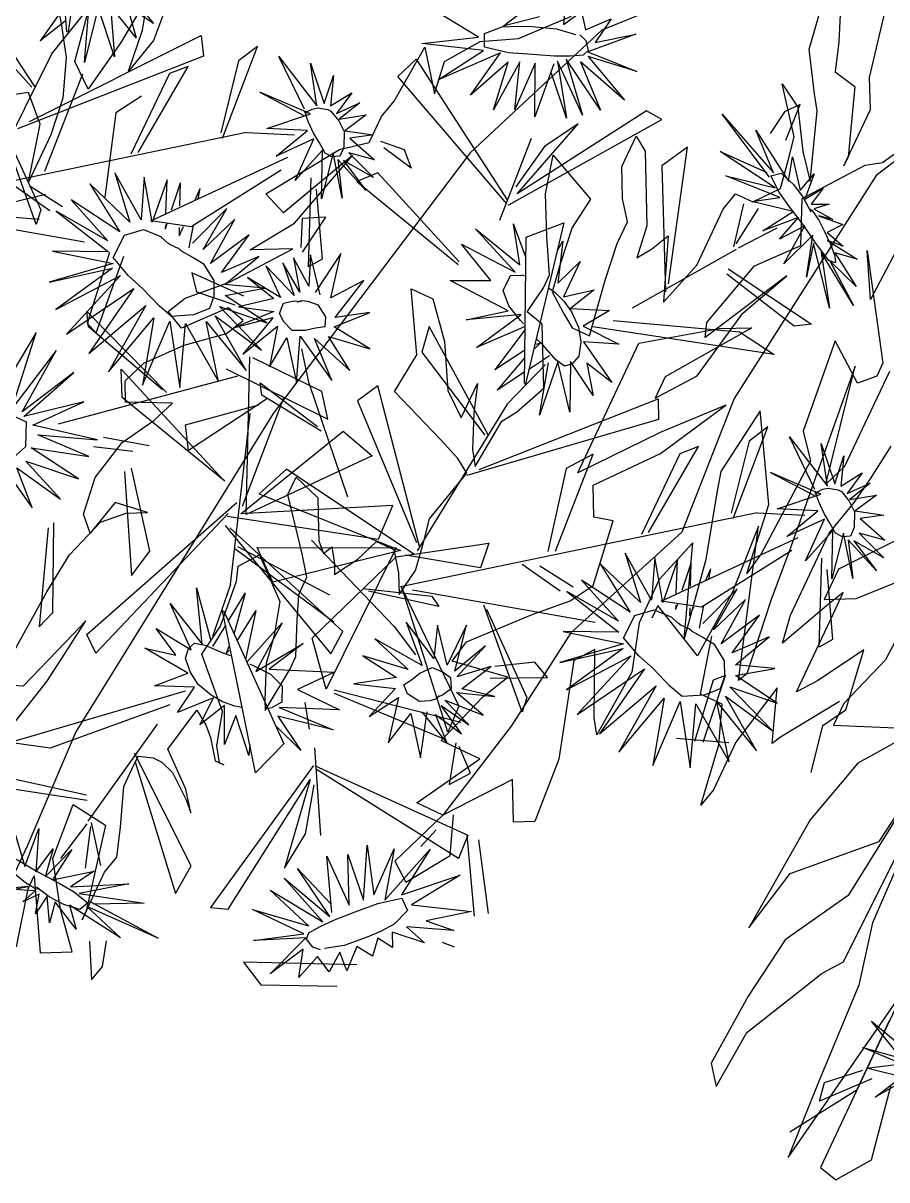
# Model space of a CAD drawing. Header units: millimetres. Extents: x -2729 to 15248, y -12439 to 5292.
# Drawn here: x 4649.6 to 4705.4, y -9523.8 to -9449.1 of the extents above; entities that cross this region are included whole.
import ezdxf

# ---------------------------------------------------------------- set-up
doc = ezdxf.new("R2010")
doc.units = ezdxf.units.MM
doc.layers.add('ARBOLES', color=118, linetype='Continuous')

# ---------------------------------------------------------------- blocks, each defined once
blk = doc.blocks.new('drudtu')
at = {"layer": 'ARBOLES', "color": 92}
for points in [[(-14.3524, -0.0503), (-14.4498, -0.1561), (-14.5091, -0.3043), (-14.5684, -0.5879), (-14.6066, -0.9181), (-14.6023, -1.0282), (-14.6023, -1.1001)], [(-14.5727, -1.113), (-14.5854, -1.0622), (-14.5854, -1.0495), (-14.5684, -1.0792), (-14.5515, -1.1088), (-14.5261, -1.0961), (-14.5515, -1.0665), (-14.5769, -1.0284), (-14.5812, -0.9776), (-14.5473, -0.9818), (-14.5303, -1.058), (-14.5303, -1.0665), (-14.5303, -1.0199), (-14.5261, -1.003), (-14.5346, -0.9776), (-14.5473, -0.9437), (-14.5473, -0.9268), (-14.5473, -0.9141), (-14.5346, -0.9098), (-14.5261, -0.9098), (-14.5134, -0.9141), (-14.4922, -0.931), (-14.4837, -0.9395), (-14.4964, -0.9225), (-14.5261, -0.8971), (-14.5176, -0.8548), (-14.5049, -0.8633), (-14.4964, -0.8717), (-14.4837, -0.8887), (-14.4753, -0.8887), (-14.4795, -0.8887), (-14.488, -0.876), (-14.4964, -0.8463), (-14.5346, -0.8082), (-14.5303, -0.7786), (-14.5346, -0.7363), (-14.5388, -0.7236), (-14.5261, -0.7066), (-14.4922, -0.7363), (-14.4837, -0.7659), (-14.4795, -0.7913), (-14.4668, -0.8209), (-14.4625, -0.8294), (-14.4583, -0.7871), (-14.4583, -0.7744), (-14.471, -0.7447), (-14.4795, -0.7236), (-14.4795, -0.7066), (-14.4922, -0.6897), (-14.5261, -0.6474), (-14.5261, -0.6304), (-14.5007, -0.6389), (-14.488, -0.6643), (-14.4837, -0.6728), (-14.4753, -0.6812), (-14.471, -0.6728), (-14.4625, -0.6855), (-14.4583, -0.6939), (-14.4456, -0.6728), (-14.4371, -0.6516), (-14.4287, -0.6516), (-14.4202, -0.6516), (-14.4075, -0.6685), (-14.399, -0.6855), (-14.3948, -0.6601), (-14.399, -0.6347), (-14.4032, -0.6135), (-14.3905, -0.5627), (-14.4032, -0.5542), (-14.4244, -0.5457), (-14.4795, -0.5246), (-14.4753, -0.4865), (-14.5049, -0.4357), (-14.4837, -0.4357), (-14.4583, -0.4653), (-14.4371, -0.5034), (-14.4159, -0.5203), (-14.4159, -0.4865), (-14.4075, -0.5119), (-14.3948, -0.5415), (-14.3863, -0.5542), (-14.3821, -0.5076), (-14.3736, -0.4949), (-14.3609, -0.4653), (-14.3863, -0.4145), (-14.4032, -0.4103), (-14.399, -0.3849), (-14.399, -0.3722), (-14.4159, -0.3425), (-14.4244, -0.3256), (-14.4329, -0.3087), (-14.4414, -0.2748), (-14.3948, -0.296), (-14.399, -0.3256), (-14.3948, -0.3595), (-14.3905, -0.3849), (-14.3736, -0.3976), (-14.3609, -0.406), (-14.3439, -0.406), (-14.3524, -0.3552), (-14.3566, -0.3214), (-14.3566, -0.3002), (-14.3693, -0.2833), (-14.3821, -0.2579), (-14.3821, -0.2282), (-14.3693, -0.2367), (-14.3397, -0.296), (-14.3355, -0.3256), (-14.327, -0.3129), (-14.3185, -0.296), (-14.2973, -0.351), (-14.2846, -0.3087), (-14.2846, -0.2536), (-14.2804, -0.2367), (-14.2634, -0.2367), (-14.2465, -0.2155), (-14.2507, -0.1901), (-14.255, -0.169), (-14.2846, -0.1309), (-14.2634, -0.1436), (-14.2423, -0.1774), (-14.2253, -0.1986), (-14.2465, -0.1393), (-14.255, -0.1266), (-14.2761, -0.0928), (-14.2973, 0.0385)], [(-14.2761, -0.025), (-14.255, -0.0758), (-14.2465, -0.1012), (-14.2253, -0.1055), (-14.2041, -0.1647), (-14.2041, -0.1732), (-14.2041, -0.1182), (-14.2168, -0.0928), (-14.2296, -0.0335)], [(-14.6616, -0.9437), (-14.6489, -0.8887), (-14.6447, -0.859), (-14.6405, -0.8252), (-14.6489, -0.8506), (-14.6659, -0.9014), (-14.6871, -0.9098)], [(-14.6871, -0.8844), (-14.6828, -0.8167), (-14.6786, -0.7786), (-14.6659, -0.7405), (-14.6489, -0.7236), (-14.632, -0.7151), (-14.6616, -0.7193), (-14.6701, -0.7532), (-14.6828, -0.7405), (-14.6871, -0.7066), (-14.6786, -0.6685), (-14.6616, -0.6389), (-14.6532, -0.6177), (-14.6913, -0.6347), (-14.6998, -0.6177), (-14.6913, -0.5966), (-14.6659, -0.5669), (-14.6362, -0.5415), (-14.6278, -0.5246), (-14.6447, -0.5203), (-14.6744, -0.5542), (-14.6913, -0.5457), (-14.6828, -0.5288), (-14.6532, -0.4992), (-14.6405, -0.4822), (-14.615, -0.4484), (-14.6489, -0.4653), (-14.6235, -0.4272), (-14.6023, -0.351), (-14.6362, -0.423), (-14.6574, -0.4145), (-14.615, -0.351), (-14.5939, -0.3341), (-14.5939, -0.3087), (-14.5896, -0.2917), (-14.5854, -0.2367), (-14.56, -0.2706), (-14.5642, -0.2409), (-14.543, -0.2113), (-14.5134, -0.1944), (-14.4795, -0.1563)], [(-14.5049, -0.169), (-14.5303, -0.1901), (-14.5218, -0.1732)], [(-14.8099, -0.2833), (-14.8057, -0.3341), (-14.8141, -0.3679), (-14.8184, -0.3298), (-14.8269, -0.3002), (-14.8311, -0.3468), (-14.8396, -0.3976), (-14.8607, -0.3806), (-14.8692, -0.3341)], [(-14.8989, -0.3383), (-14.8862, -0.3552), (-14.8692, -0.3806), (-14.8565, -0.4145), (-14.8523, -0.4484), (-14.8523, -0.4949), (-14.865, -0.4441), (-14.8862, -0.423), (-14.9243, -0.4484)]]:
    blk.add_lwpolyline(points, dxfattribs=at)
at = {"layer": 'ARBOLES', "color": 72}
for points in [[(-13.8822, -0.9689), (-13.8441, -0.9096), (-13.8441, -0.8419)], [(-14.0093, -0.4397), (-14.0559, -0.499), (-14.0559, -0.5286), (-14.0304, -0.5159), (-13.9796, -0.4609), (-13.9838, -0.554), (-14.0008, -0.6048), (-14.0008, -0.626), (-13.95, -0.6048)], [(-13.9118, -0.571), (-13.9669, -0.6472), (-13.9838, -0.7107), (-13.9923, -0.8207), (-13.9796, -0.7615), (-13.9203, -0.7022), (-13.9161, -0.6726)], [(-13.9118, -0.6472), (-13.9245, -0.7572), (-13.9584, -0.8165), (-13.9669, -0.8758), (-13.9711, -0.9435), (-13.9584, -0.9604), (-13.9542, -0.9054), (-13.9161, -0.8292), (-13.9034, -0.8123), (-13.8991, -0.626), (-13.8949, -0.7699), (-13.8822, -0.825), (-13.8779, -0.9181), (-13.8737, -0.9901), (-13.8441, -0.8123), (-13.8441, -0.8885), (-13.8441, -0.9858), (-13.8271, -0.9901), (-13.8059, -0.9604), (-13.8186, -0.8927)], [(-14.1194, -0.063), (-14.1745, -0.1688), (-14.2041, -0.4016), (-14.1957, -0.5286), (-14.2465, -0.6514), (-14.2592, -0.7488), (-14.2804, -0.8461), (-14.3058, -0.8461), (-14.2719, -0.7869), (-14.2846, -0.7869), (-14.31, -0.7869), (-14.2931, -0.7361), (-14.2804, -0.7107), (-14.3312, -0.7191), (-14.327, -0.698), (-14.2846, -0.6514), (-14.2592, -0.626), (-14.2465, -0.6048), (-14.255, -0.5456), (-14.2719, -0.5498), (-14.2846, -0.5244), (-14.2423, -0.4736), (-14.2084, -0.4101), (-14.2507, -0.4567), (-14.3016, -0.5202), (-14.3016, -0.3932), (-14.2423, -0.3508), (-14.2168, -0.3381), (-14.2677, -0.4101), (-14.2677, -0.4313), (-14.2423, -0.3974), (-14.2295, -0.3297), (-14.2084, -0.2831), (-14.2507, -0.3635), (-14.255, -0.3508), (-14.238, -0.2873), (-14.2084, -0.2535), (-14.2253, -0.2154), (-14.1872, -0.1646), (-14.1745, -0.1561), (-14.1533, -0.118)], [(-14.1279, -0.173), (-14.1321, -0.2704), (-14.1533, -0.2323), (-14.0982, -0.317), (-14.0982, -0.3297), (-14.1109, -0.3424), (-14.1448, -0.317), (-14.1363, -0.4016), (-14.1194, -0.4228), (-14.1236, -0.5159), (-14.1279, -0.5371), (-14.1363, -0.4736), (-14.166, -0.4228), (-14.1787, -0.4016), (-14.1872, -0.4651), (-14.1829, -0.4821), (-14.166, -0.5413), (-14.1533, -0.6133), (-14.1829, -0.5329), (-14.1957, -0.5752), (-14.1957, -0.6175), (-14.1829, -0.6599), (-14.1872, -0.7234), (-14.1957, -0.7107), (-14.2211, -0.6556), (-14.2338, -0.6726), (-14.2084, -0.7572), (-14.2041, -0.8165), (-14.2211, -0.825), (-14.238, -0.7911), (-14.2804, -0.8461), (-14.3016, -0.9012), (-14.2846, -0.9139), (-14.2592, -0.8758), (-14.2719, -0.8419)]]:
    blk.add_lwpolyline(points, dxfattribs=at)
at = {"layer": 'ARBOLES', "color": 108}
for points in [[(-14.0008, -0.6726), (-14.0093, -0.6302), (-13.9966, -0.6091), (-14.005, -0.554), (-14.0304, -0.5964), (-14.0432, -0.6133), (-14.0432, -0.5371), (-14.0432, -0.5159), (-14.0516, -0.5329), (-14.0728, -0.5794), (-14.077, -0.554), (-14.077, -0.4736), (-14.0686, -0.4397), (-14.0643, -0.4143), (-14.0601, -0.3805)], [(-14.0898, -0.3212), (-14.0898, -0.372), (-14.0898, -0.4143), (-14.0982, -0.4355), (-14.1194, -0.3297), (-14.1025, -0.499), (-14.0982, -0.5498), (-14.0898, -0.6175), (-14.094, -0.626), (-14.1363, -0.4948), (-14.1321, -0.5583), (-14.1363, -0.6218), (-14.1872, -0.5964), (-14.1872, -0.6091)], [(-14.005, -0.6048), (-14.0389, -0.6556), (-14.0432, -0.6641), (-14.0601, -0.6175), (-14.0728, -0.6768), (-14.0728, -0.7234), (-14.077, -0.7403), (-14.0855, -0.6853), (-14.0982, -0.6514), (-14.1194, -0.6514), (-14.1321, -0.6006)]]:
    blk.add_lwpolyline(points, dxfattribs=at)
blk = doc.blocks.new('aerysty')
at = {"color": 221, "linetype": 'Continuous'}
for p, q in [((-57.404, -50.903, 0.09), (-59.587, -52.077, 0.09)), ((-59.587, -52.077, 0.09), (-57.558, -51.309, 0.09)), ((-57.558, -51.309, 0.09), (-58.282, -53.538, 0.09)), ((-58.282, -53.538, 0.09), (-56.846, -51.756, 0.09)), ((-56.846, -51.756, 0.09), (-57.261, -54.436, 0.09)), ((-57.261, -54.436, 0.09), (-56.544, -51.977, 0.09)), ((-56.544, -51.977, 0.09), (-55.523, -54.858, 0.09)), ((-55.523, -54.858, 0.09), (-55.917, -52.024, 0.09))]:
    blk.add_line(p, q, dxfattribs=at)
at = {"color": 86, "linetype": 'Continuous'}
for p, q in [((-58.682, -52.89, 0.09), (-61.7, -54.998, 0.09)), ((-60.492, -55.352, 0.09), (-58.511, -53.678, 0.09)), ((-61.7, -54.998, 0.09), (-60.492, -55.352, 0.09))]:
    blk.add_line(p, q, dxfattribs=at)
blk = doc.blocks.new('styrtys')
at = {"color": 86, "linetype": 'Continuous'}
for p, q in [((-18.311, 2.885), (-18.435, 1.784)), ((-16.817, 0.9), (-18.311, 2.885)), ((-18.435, 1.784), (-17.713, 0.271)), ((-12.724, -5.277), (-13.944, -2.861)), ((-12.426, -5.295), (-12.259, -2.485)), ((-14.691, -3.56), (-12.638, -5.529)), ((-11.603, -6.554), (-5.777, -3.769)), ((-5.777, -3.769), (-6.235, -4.801)), ((-12.758, -10.355), (-19.706, -4.768)), ((-19.706, -4.768), (-19.525, -6.814)), ((-6.235, -4.801), (-11.351, -6.821)), ((-22.072, -5.279), (-23.083, -5.849)), ((-23.083, -5.849), (-22.775, -15.758)), ((-22.444, -16.632), (-22.072, -5.279)), ((-12.401, -5.47), (-12.605, -13.181)), ((-19.525, -6.814), (-12.415, -10.806)), ((-5.335, -6.849), (-12.88, -15.984)), ((-7.728, -8.021), (-5.335, -6.849)), ((-12.56, -14.657), (-7.728, -8.021)), ((2.389, -14.57), (-1.523, -9.606)), ((-1.523, -9.606), (-1.361, -11.122)), ((-24.622, -10.075), (-24.497, -12.685)), ((-22.775, -15.758), (-24.622, -10.075)), ((-1.361, -11.122), (2.043, -14.501)), ((2.876, -13.058), (4.598, -10.482)), ((12.381, -14.081), (7.537, -10.978)), ((8.336, -11.079), (12.401, -13.07)), ((4.592, -21.303), (5.607, -11.591)), ((-24.497, -12.685), (-23.193, -15.613)), ((6.119, -12.384), (6.268, -19.263)), ((-25.373, -13.148), (-21.883, -17.626)), ((2.876, -13.058), (-4.87, -35.285)), ((12.401, -13.07), (12.381, -14.081)), ((-20.072, -16.714), (-19.609, -14.136)), ((-19.609, -14.136), (-11.892, -21.671)), ((-2.734, -14.107), (-2.953, -15.38)), ((0.372, -19.734), (-2.734, -14.107)), ((-8.752, -27.018), (-6.726, -14.758)), ((-6.726, -14.758), (-5.565, -15.419)), ((-5.565, -15.419), (-8.826, -27.91)), ((-2.953, -15.38), (0.243, -20.194)), ((-33.585, -16.896), (-22.76, -16.521)), ((-33.23, -18.493), (-33.585, -16.896)), ((-22.551, -16.668), (-33.23, -18.493)), ((-12.017, -21.654), (-20.072, -16.714)), ((6.268, -19.263), (4.592, -21.303)), ((-30.238, -21.601), (-28.979, -20.561)), ((-27.719, -20.791), (-29.753, -21.631)), ((-28.979, -20.561), (-27.719, -20.791)), ((-5.821, -20.187), (-5.921, -22.159)), ((-1.684, -25.514), (-5.821, -20.187)), ((-28.774, -24.246), (-20.822, -21.391)), ((-20.933, -21.236), (-28.557, -22.796)), ((-5.921, -22.159), (-1.925, -25.943)), ((12.686, -25.009), (14.676, -22.24)), ((-28.557, -22.796), (-28.774, -24.246)), ((-11.446, -23.297), (-6.297, -33.172)), ((-39.554, -25.284), (-39.393, -26.8)), ((-35.643, -30.247), (-39.554, -25.284)), ((-10.384, -25.384), (-18.342, -25.047)), ((-18.342, -25.047), (-17.155, -26.319)), ((-17.155, -26.319), (-10.467, -25.582)), ((3.569, -25.68), (-4.275, -34.734)), ((-1.403, -26.871), (0.869, -25.712)), ((-39.393, -26.8), (-35.989, -30.179)), ((-35.156, -28.736), (-33.433, -26.16)), ((-25.651, -29.759), (-30.494, -26.655)), ((-29.695, -26.757), (-25.63, -28.747)), ((-2.068, -27.782), (0.671, -26.56)), ((-33.439, -36.98), (-32.424, -27.269)), ((-27.824, -27.147), (-28.553, -28.513)), ((-26.667, -29.608), (-27.824, -27.147)), ((-42.97, -40.416), (-42.039, -28.026)), ((-42.039, -28.026), (-40.824, -28.581)), ((-31.912, -28.061), (-31.763, -34.94)), ((-54.926, -28.547), (-46.572, -35.369)), ((-40.824, -28.581), (-42.964, -41.312)), ((-35.156, -28.736), (-42.901, -50.963)), ((-28.553, -28.513), (-26.98, -29.537)), ((-25.63, -28.747), (-25.651, -29.759)), ((-6.676, -34.525), (-4.351, -28.941)), ((-4.351, -28.941), (-3.252, -30.221)), ((-40.765, -29.785), (-40.985, -31.057)), ((-37.659, -35.411), (-40.765, -29.785)), ((-6.462, -32.885), (-16.76, -29.863)), ((-16.76, -29.863), (-16.59, -31.487)), ((-3.252, -30.221), (-6.457, -33.948)), ((3.784, -30.334), (2.692, -32.7)), ((3.181, -33.345), (5.035, -30.144)), ((5.035, -30.144), (3.784, -30.334)), ((-46.698, -35.363), (-55.158, -31.157)), ((-40.985, -31.057), (-37.788, -35.871)), ((6.124, -32.7), (-1.073, -31.266)), ((-0.755, -31.255), (5.472, -31.945)), ((-16.59, -31.487), (-6.789, -32.924)), ((5.472, -31.945), (6.124, -32.7)), ((-15.394, -33.298), (-13.059, -32.511)), ((-13.059, -32.511), (-14.004, -41.447)), ((-40.657, -33.353), (-40.581, -35.326)), ((-18.3, -33.173), (-22.452, -35.869)), ((-19.15, -33.61), (-11.608, -35.235)), ((-16.563, -33.747), (-18.3, -33.173)), ((-14.204, -41.716), (-15.394, -33.298)), ((-6.231, -33.453), (-15.162, -37.707)), ((-9.628, -32.997), (-14.204, -41.716)), ((-8.227, -34.924), (-9.628, -32.997)), ((-26.169, -34.318), (-29.202, -36.436)), ((-22.727, -37.705), (-16.563, -33.747)), ((-14.706, -40.046), (-6.875, -34.076)), ((-11.802, -41.936), (-7.17, -34.236)), ((-6.875, -34.076), (-9.353, -42.21)), ((-7.17, -34.236), (-1.66, -42.813)), ((-6.003, -37.418), (-3.301, -33.847)), ((-2.5, -33.817), (-5.673, -37.2)), ((-3.301, -33.847), (-2.5, -33.817)), ((-31.763, -34.94), (-33.439, -36.98)), ((-27.988, -36.792), (-25.998, -35.109)), ((-20.82, -36.291), (-16.516, -34.565)), ((-16.125, -34.507), (-20.082, -36.602)), ((-14.524, -42.553), (-8.227, -34.924)), ((-4.94, -41.881), (-6.676, -34.525)), ((-39.715, -41.192), (-43.853, -35.864)), ((-40.581, -35.326), (-36.266, -38.74)), ((-19.255, -35.46), (-14.574, -41.394)), ((-4.839, -35.256), (3.69, -36.013)), ((4.77, -37.485), (-4.73, -35.247)), ((-29.202, -36.436), (-27.988, -36.792)), ((-14.004, -41.447), (-22.622, -36.001)), ((-20.082, -36.602), (-20.82, -36.291)), ((-19.706, -36.478), (-19.454, -42.521)), ((4.666, -36.457), (-1.335, -42.404)), ((3.69, -36.013), (4.77, -37.485)), ((-45.984, -36.949), (-39.979, -46.329)), ((-25.254, -48.823), (-21.97, -37.302)), ((-20.99, -41.825), (-19.661, -37.093)), ((-2.882, -36.953), (-10.404, -38.667)), ((7.795, -37.599), (5.936, -37.336)), ((-10.638, -44.638), (-19.478, -37.864)), ((-15.162, -37.707), (-14.706, -40.046)), ((-1.169, -42.498), (5.082, -37.862)), ((5.622, -37.404), (7.711, -39.145)), ((7.711, -39.145), (7.795, -37.599)), ((-44.74, -38.934), (-52.697, -39.303)), ((-51.402, -40.465), (-44.806, -39.138)), ((-6.741, -39.487), (-12.491, -42.981)), ((16.168, -41.24), (11.762, -39.337)), ((-33.053, -40.327), (-29.863, -43.914)), ((-29.054, -43.728), (-32.381, -39.647)), ((-4.305, -39.958), (-13.795, -42.798)), ((-12.483, -43.196), (-5.128, -40.139)), ((-3.465, -41.359), (-4.305, -39.958)), ((2.227, -45.954), (11.136, -39.788)), ((11.107, -39.847), (15.846, -42.14)), ((11.136, -39.788), (12.132, -41.085)), ((12.132, -41.085), (2.48, -46)), ((-34.462, -41.358), (-42.307, -50.412)), ((-39.434, -42.548), (-37.162, -41.39)), ((-30.536, -43.54), (-23.407, -41.799)), ((-26.199, -43.548), (-16.643, -41.562)), ((-16.547, -41.508), (-24.598, -44.425)), ((-19.454, -42.521), (-20.99, -41.825)), ((-12.64, -54.264), (-14.963, -41.564)), ((-14.074, -42.971), (-3.465, -41.359)), ((10.214, -42.779), (9.798, -41.373)), ((-37.039, -43.461), (-44.236, -42.027)), ((-43.919, -42.016), (-37.691, -42.706)), ((-40.236, -47.71), (-38.416, -41.942)), ((-40.1, -43.459), (-37.36, -42.237)), ((-23.69, -41.943), (-29.626, -43.949)), ((-14.652, -42.405), (-11.309, -54.372)), ((-9.353, -42.21), (-11.802, -41.936)), ((-1.66, -42.813), (-4.94, -41.881)), ((-37.208, -43.119), (-40.069, -47.116)), ((-37.691, -42.706), (-37.039, -43.461)), ((-29.626, -43.949), (-30.536, -43.54)), ((-29.863, -43.914), (-29.054, -43.728)), ((-24.598, -44.425), (-26.199, -43.548)), ((-21.033, -44.536), (-22.999, -46.801)), ((0.004, -45.056), (-1.609, -44.404)), ((16.894, -44.253), (16.239, -44.763)), ((6.272, -47.952), (1.218, -45.368)), ((-21.251, -45.643), (-22.821, -47.653)), ((-15.165, -48.004), (-20.385, -46.264)), ((2.146, -46.032), (6.606, -56.479)), ((-20.423, -46.754), (-14.422, -49.834)), ((2.816, -46.685), (6.891, -51.055)), ((7.281, -55.536), (2.816, -46.685)), ((5.674, -48.742), (3.255, -46.64)), ((-14.422, -49.834), (-15.165, -48.004)), ((6.891, -51.055), (5.674, -48.742)), ((-9.227, -62.128), (-6.249, -50.661)), ((-5.978, -51.999), (-7.553, -60.055)), ((-14.99, -55.403), (-19.922, -52.39)), ((-19.844, -52.862), (-14.652, -56.649)), ((-2.24, -60.392), (-5.314, -53.317)), ((-11.309, -54.372), (-12.64, -54.264)), ((-14.652, -56.649), (-14.99, -55.403)), ((3.649, -56.164), (-4.482, -55.55)), ((-3.981, -55.814), (4.677, -57.942)), ((6.606, -56.479), (7.281, -55.536)), ((4.677, -57.942), (3.649, -56.164)), ((-7.546, -63.604), (-3.763, -59.611)), ((-3.422, -59.747), (-7.526, -64.733)), ((-7.553, -60.055), (-9.227, -62.128)), ((0.642, -61.156), (-2.051, -60.238)), ((-1.866, -60.431), (0.26, -62.105)), ((-2.144, -60.541), (-1.108, -63.158)), ((6.293, -64.418), (5, -63.352)), ((4.454, -64.3), (6.647, -65.468)), ((6.647, -65.468), (6.293, -64.418))]:
    blk.add_line(p, q, dxfattribs=at)
at = {"color": 50, "linetype": 'Continuous'}
for p, q in [((-14.016, 1.357), (-12.913, 0.011)), ((-13.564, 0.031), (-14.016, 1.357)), ((-12.93, 1.381), (-12.423, 0.19)), ((-12.913, 0.011), (-12.93, 1.381)), ((-12.423, 0.19), (-11.827, 1.195)), ((-11.827, 1.195), (-12.081, 0.176)), ((-12.081, 0.176), (-10.853, 0.887)), ((-11.531, 0.209), (-10.25, 1.277)), ((-10.853, 0.887), (-11.531, 0.209)), ((-10.25, 1.277), (-10.34, 0.13)), ((-9.882, -0.117), (-7.85, 0.908)), ((-7.85, 0.908), (-8.949, -0.105)), ((-15.673, 0.735), (-13.564, 0.031)), ((-14.455, -0.31), (-15.673, 0.735)), ((-10.34, 0.13), (-9.042, 0.573)), ((-9.042, 0.573), (-9.882, -0.117)), ((-18.361, -0.422), (-14.455, -0.31)), ((-15.411, -0.859), (-18.361, -0.422)), ((-8.949, -0.105), (-6.371, -0.056)), ((-6.371, -0.056), (-8.663, -0.658)), ((-8.663, -0.658), (-5.41, -0.819)), ((-20.384, -1.759), (-15.411, -0.859)), ((-15.317, -1.234), (-20.384, -1.759)), ((-18.371, -3.115), (-15.667, -1.221)), ((-14.535, -1.275), (-18.371, -3.115)), ((-16.847, -3.602), (-14.535, -1.275)), ((-13.832, -1.331), (-16.847, -3.602)), ((-12.619, -1.055), (-14.545, -3.02)), ((-14.545, -3.02), (-13.832, -1.331)), ((-12.552, -3.38), (-12.619, -1.055)), ((-12.115, -0.956), (-12.552, -3.38)), ((-11.531, -2.726), (-12.115, -0.956)), ((-11.447, -0.874), (-11.531, -2.726)), ((-10.033, -3.306), (-11.447, -0.874)), ((-10.653, -0.752), (-10.033, -3.306)), ((-8.545, -2.484), (-10.653, -0.752)), ((-10.188, -0.988), (-8.545, -2.484)), ((-6.062, -2.251), (-10.188, -0.988)), ((-5.41, -0.819), (-9.435, -0.859)), ((-9.435, -0.859), (-6.062, -2.251)), ((-28.557, -6.417), (-27.681, -3.898)), ((-27.681, -3.898), (-28.283, -7.132)), ((-29.579, -6.536), (-29.337, -4.743)), ((-29.337, -4.743), (-28.557, -6.417)), ((-28.283, -7.132), (-25.568, -5.075)), ((-25.568, -5.075), (-28.021, -7.263)), ((4.16, -5.906), (4.806, -7.429)), ((4.189, -7.527), (4.16, -5.906)), ((4.806, -7.429), (4.997, -5.801)), ((4.997, -5.801), (5.224, -7.477)), ((5.224, -7.477), (5.861, -5.845)), ((5.861, -5.845), (6.034, -7.556)), ((-30.746, -6.153), (-29.579, -6.536)), ((-30.611, -7.575), (-30.746, -6.153)), ((-28.021, -7.263), (-24.402, -6.7)), ((-24.402, -6.7), (-27.982, -7.865)), ((2.603, -6.349), (4.189, -7.527)), ((3.852, -7.786), (2.603, -6.349)), ((6.034, -7.556), (7.221, -6.102)), ((7.221, -6.102), (6.617, -7.531)), ((-31.659, -6.839), (-30.611, -7.575)), ((-30.611, -8.109), (-29.663, -7.239)), ((-29.503, -7.004), (-28.993, -6.874)), ((-28.993, -6.874), (-28.353, -7.067)), ((-28.353, -7.067), (-28.263, -7.493)), ((1.168, -7.207), (3.852, -7.786)), ((3.735, -8.269), (1.168, -7.207)), ((6.617, -7.531), (8.636, -6.87)), ((8.636, -6.87), (7.397, -8.065)), ((-31.536, -9.371), (-30.611, -8.109)), ((-28.263, -7.493), (-28.643, -8.249)), ((-27.982, -7.865), (-24.646, -8.373)), ((3.875, -8.298), (4.291, -7.792)), ((4.291, -7.792), (4.501, -7.675)), ((4.501, -7.675), (5.296, -7.563)), ((5.296, -7.563), (6.055, -7.615)), ((6.055, -7.615), (6.917, -8.153)), ((6.917, -8.153), (7.281, -8.659)), ((7.397, -8.065), (9.58, -7.523)), ((9.58, -7.523), (7.643, -8.611)), ((-28.643, -8.249), (-29.151, -9.125)), ((-24.646, -8.373), (-28.608, -8.589)), ((-28.608, -8.589), (-24.954, -9.536)), ((-0.256, -8.74), (3.735, -8.269)), ((3.497, -9.074), (-0.256, -8.74)), ((3.97, -8.896), (1.086, -10.975)), ((3.327, -11.81), (3.97, -8.896)), ((3.727, -9.006), (3.748, -8.651)), ((3.748, -8.651), (3.875, -8.298)), ((6.88, -8.932), (9.03, -11.105)), ((9.702, -9.934), (6.88, -8.932)), ((7.281, -8.659), (7.05, -9.131)), ((10.061, -8.373), (7.405, -8.902)), ((7.405, -8.902), (9.702, -9.934)), ((7.643, -8.611), (10.061, -8.373)), ((-32.042, -10.167), (-31.536, -9.371)), ((-29.151, -9.125), (-29.986, -10.299)), ((-28.786, -9.127), (-25.316, -10.522)), ((-24.954, -9.536), (-28.786, -9.127)), ((-28.755, -9.417), (-26.449, -12.244)), ((1.086, -10.975), (3.832, -9.31)), ((4.781, -9.62), (3.327, -11.81)), ((4.308, -9.273), (3.647, -9.133)), ((3.822, -9.18), (3.727, -9.006)), ((5.144, -9.37), (4.308, -9.273)), ((5.177, -12.201), (4.781, -9.62)), ((5.866, -9.364), (5.144, -9.37)), ((5.473, -9.536), (5.177, -12.201)), ((7.147, -11.957), (5.473, -9.536)), ((6.623, -9.386), (5.866, -9.364)), ((6.375, -9.435), (7.147, -11.957)), ((9.03, -11.105), (6.375, -9.435)), ((7.05, -9.131), (6.623, -9.386)), ((-32.517, -11.061), (-32.042, -10.167)), ((-29.986, -10.299), (-30.878, -11.569)), ((-29.423, -10.437), (-27.519, -13.103)), ((-26.449, -12.244), (-29.423, -10.437)), ((-25.316, -10.522), (-28.356, -9.85)), ((-32.733, -12.257), (-32.517, -11.061)), ((-30.878, -11.569), (-31.975, -12.713)), ((-30.358, -11.892), (-29.778, -15.074)), ((-28.206, -14.296), (-30.358, -11.892)), ((-29.995, -11.228), (-28.206, -14.296)), ((-27.519, -13.103), (-29.995, -11.228)), ((-31.975, -12.713), (-32.733, -12.257)), ((-31.144, -12.013), (-31.724, -16.365)), ((-29.778, -15.074), (-31.144, -12.013)), ((-32.737, -12.722), (-36.178, -14.532)), ((-34.265, -16.067), (-32.737, -12.722)), ((-31.84, -12.884), (-34.265, -16.067)), ((-31.724, -16.365), (-31.84, -12.884)), ((-18.633, -14.814), (-16.481, -16.483)), ((-18.291, -15.422), (-18.633, -14.814)), ((-16.926, -14.521), (-15.521, -16.61)), ((-16.481, -16.483), (-16.926, -14.521)), ((-15.521, -16.61), (-14.892, -14.676)), ((-14.892, -14.676), (-14.635, -16.622)), ((-14.635, -16.622), (-13.247, -14.528)), ((-13.247, -14.528), (-13.239, -16.504)), ((-13.239, -16.504), (-11.049, -15.124)), ((-11.049, -15.124), (-12.364, -17.011)), ((8.632, -16.309), (8.937, -19.397)), ((9.815, -19.097), (8.632, -16.309)), ((-18.972, -17.388), (-21.234, -16.973)), ((-18.745, -17.97), (-21.234, -16.973)), ((-16.523, -17.149), (-16.08, -16.946)), ((-16.08, -16.946), (-15.275, -16.743)), ((-15.275, -16.743), (-14.419, -16.686)), ((-14.419, -16.686), (-13.348, -16.785)), ((-13.348, -16.785), (-12.458, -17.159)), ((-12.458, -17.159), (-11.715, -17.737)), ((-12.364, -17.011), (-9.165, -16.793)), ((-9.165, -16.793), (-11.081, -17.527)), ((6.431, -16.685), (7.217, -19.735)), ((7.912, -19.353), (6.431, -16.685)), ((7.29, -16.577), (7.912, -19.353)), ((8.937, -19.397), (7.29, -16.577)), ((10.163, -16.504), (9.815, -19.097)), ((10.589, -19.309), (10.163, -16.504)), ((-11.715, -17.737), (-11.512, -18.357)), ((-11.081, -17.527), (-9.068, -18.258)), ((4.928, -18.183), (4.438, -17.481)), ((4.94, -17.932), (4.438, -17.481)), ((12.099, -17.241), (10.589, -19.309)), ((11.188, -19.659), (12.099, -17.241)), ((-22.211, -19.247), (-18.745, -17.97)), ((-18.503, -18.476), (-22.211, -19.247)), ((-21.826, -20.539), (-18.503, -18.476)), ((-18.465, -18.856), (-18.124, -18.224)), ((-17.915, -18.036), (-18.124, -18.224)), ((-9.068, -18.258), (-11.713, -18.383)), ((-11.713, -18.383), (-8.908, -20.101)), ((-11.512, -18.357), (-11.652, -18.862)), ((4.669, -19.777), (3.476, -18.388)), ((4.723, -19.184), (3.476, -18.388)), ((14.089, -18.26), (11.188, -19.659)), ((11.614, -20.335), (14.089, -18.26)), ((-17.884, -19.749), (-18.465, -18.856)), ((-14.028, -19.488), (-13.569, -19.374)), ((-12.288, -19.133), (-13.569, -19.374)), ((-12.659, -20.974), (-12.727, -19.339)), ((-11.652, -18.862), (-12.288, -19.133)), ((-12.097, -19.088), (-9.753, -21.881)), ((-8.908, -20.101), (-12.097, -19.088)), ((4.661, -20.214), (2.856, -19.036)), ((2.856, -19.036), (4.721, -21.265)), ((6.232, -19.094), (7.343, -20.093)), ((-18.847, -20.106), (-21.826, -20.539)), ((-20.19, -22.368), (-18.847, -20.106)), ((-16.585, -20.162), (-20.19, -22.368)), ((-16.837, -19.96), (-17.884, -19.749)), ((-15.958, -19.559), (-17.479, -22.773)), ((-17.479, -22.773), (-16.585, -20.162)), ((-15.64, -19.786), (-16.837, -19.96)), ((-15.601, -23.122), (-15.958, -19.559)), ((-15.352, -19.744), (-15.64, -19.786)), ((-15.15, -19.732), (-15.601, -23.122)), ((-14.98, -19.836), (-13.762, -22.848)), ((-13.724, -19.458), (-13.776, -19.719)), ((-13.607, -19.914), (-13.724, -19.458)), ((-11.446, -23.297), (-12.372, -19.863)), ((-9.753, -21.881), (-12.363, -19.633)), ((5.904, -19.938), (6.354, -20.225)), ((5.999, -19.716), (6.354, -20.225)), ((15.445, -19.451), (11.614, -20.335)), ((11.986, -20.893), (15.445, -19.451)), ((-13.841, -20.535), (-13.762, -22.848)), ((-13.438, -20.782), (-12.559, -23.39)), ((1.948, -20.212), (4.214, -21.81)), ((4.721, -21.265), (1.948, -20.212)), ((5.295, -20.627), (5.529, -20.78)), ((5.299, -20.511), (5.529, -20.78)), ((10.846, -20.199), (10.692, -21.057)), ((13.794, -23.655), (10.846, -20.199)), ((16.048, -20.987), (11.986, -20.893)), ((-33.871, -21.583), (-33.225, -23.107)), ((-33.843, -23.205), (-33.871, -21.583)), ((-33.225, -23.107), (-33.035, -21.478)), ((-33.035, -21.478), (-32.807, -23.155)), ((-32.807, -23.155), (-32.17, -21.522)), ((-32.17, -21.522), (-31.997, -23.233)), ((-12.645, -21.332), (-12.559, -23.39)), ((10.692, -21.057), (13.467, -24.117)), ((12.017, -21.573), (16.048, -20.987)), ((15.755, -22.879), (12.017, -21.573)), ((-35.428, -22.027), (-33.843, -23.205)), ((-34.18, -23.463), (-35.428, -22.027)), ((-31.997, -23.233), (-30.81, -21.78)), ((-30.81, -21.78), (-31.414, -23.208)), ((0.735, -21.711), (3.97, -22.497)), ((4.214, -21.81), (0.735, -21.711)), ((-36.864, -22.885), (-34.18, -23.463)), ((-34.297, -23.946), (-36.864, -22.885)), ((-31.414, -23.208), (-29.395, -22.547)), ((-29.395, -22.547), (-30.634, -23.743)), ((3.97, -22.497), (0.507, -23.448)), ((11.442, -22.791), (15.755, -22.879)), ((14.795, -25.232), (11.442, -22.791)), ((-34.156, -23.976), (-33.741, -23.469)), ((-33.741, -23.469), (-33.531, -23.352)), ((-33.531, -23.352), (-32.736, -23.24)), ((-32.736, -23.24), (-31.976, -23.292)), ((-31.976, -23.292), (-31.114, -23.83)), ((-31.114, -23.83), (-30.75, -24.337)), ((-30.634, -23.743), (-28.451, -23.2)), ((-28.451, -23.2), (-30.389, -24.288)), ((0.507, -23.448), (4.171, -23.382)), ((4.171, -23.382), (0.772, -25.024)), ((10.789, -23.578), (14.795, -25.232)), ((13.433, -27.221), (10.789, -23.578)), ((-38.288, -24.417), (-34.297, -23.946)), ((-34.535, -24.751), (-38.288, -24.417)), ((-34.061, -24.573), (-36.945, -26.653)), ((-34.704, -27.487), (-34.061, -24.573)), ((-34.304, -24.683), (-34.283, -24.328)), ((-34.283, -24.328), (-34.156, -23.976)), ((-31.151, -24.61), (-29.001, -26.783)), ((-28.329, -25.611), (-31.151, -24.61)), ((-30.75, -24.337), (-30.982, -24.809)), ((-27.971, -24.05), (-30.626, -24.579)), ((-30.626, -24.579), (-28.329, -25.611)), ((-30.389, -24.288), (-27.971, -24.05)), ((0.772, -25.024), (4.278, -24.342)), ((4.278, -24.342), (0.92, -26.227)), ((7.782, -24.48), (9.89, -29.133)), ((8.08, -29.737), (7.782, -24.48)), ((9.116, -24.39), (11.546, -28.663)), ((9.89, -29.133), (9.116, -24.39)), ((10.058, -24.358), (13.433, -27.221)), ((11.546, -28.663), (10.058, -24.358)), ((-36.945, -26.653), (-34.2, -24.988)), ((-33.25, -25.297), (-34.704, -27.487)), ((-33.723, -24.951), (-34.384, -24.81)), ((-34.21, -24.857), (-34.304, -24.683)), ((-32.888, -25.047), (-33.723, -24.951)), ((-32.855, -27.879), (-33.25, -25.297)), ((-32.165, -25.041), (-32.888, -25.047)), ((-32.558, -25.213), (-32.855, -27.879)), ((-30.884, -27.635), (-32.558, -25.213)), ((-31.408, -25.063), (-32.165, -25.041)), ((-31.656, -25.113), (-30.884, -27.635)), ((-29.001, -26.783), (-31.656, -25.113)), ((-30.982, -24.809), (-31.408, -25.063)), ((0.92, -26.227), (4.897, -24.676)), ((4.897, -24.676), (3.016, -27.756)), ((3.016, -27.756), (5.698, -24.805)), ((5.698, -24.805), (4.615, -28.969)), ((4.615, -28.969), (5.954, -24.99)), ((5.954, -24.99), (6.359, -29.502)), ((6.359, -29.502), (6.62, -24.788)), ((6.62, -24.788), (8.08, -29.737)), ((-25.323, -27.526), (-24.014, -30.235)), ((-23.188, -29.557), (-25.323, -27.526)), ((-23.055, -27.159), (-23.188, -29.557)), ((-21.948, -29.965), (-23.055, -27.159)), ((-21.088, -27.879), (-21.948, -29.965)), ((-21.479, -30.338), (-21.088, -27.879)), ((-19.073, -29.074), (-21.479, -30.338)), ((-21.134, -30.966), (-19.073, -29.074)), ((-26.254, -29.262), (-24.563, -30.386)), ((-23.721, -30.048), (-26.254, -29.262)), ((-47.455, -30.769), (-44.288, -30.269)), ((-44.288, -30.269), (-46.131, -31.169)), ((-26.647, -30.289), (-24.531, -31.08)), ((-24.563, -30.386), (-26.647, -30.289)), ((-46.131, -31.169), (-44.061, -31.719)), ((-26.719, -31.059), (-24.542, -31.504)), ((-24.531, -31.08), (-26.719, -31.059)), ((-21.475, -31.812), (-18.536, -30.901)), ((-18.536, -30.901), (-21.134, -30.966)), ((-44.061, -31.719), (-46.685, -32.078)), ((-46.685, -32.078), (-43.739, -33.541)), ((-29.4, -31.987), (-29.094, -35.074)), ((-28.217, -34.774), (-29.4, -31.987)), ((-24.542, -31.504), (-27.123, -32.086)), ((-27.123, -32.086), (-24.885, -32.322)), ((-18.574, -32.241), (-21.475, -31.812)), ((-47.005, -32.814), (-44.422, -35.389)), ((-43.739, -33.541), (-47.005, -32.814)), ((-31.601, -32.362), (-30.815, -35.412)), ((-30.119, -35.031), (-31.601, -32.362)), ((-30.741, -32.255), (-30.119, -35.031)), ((-29.094, -35.074), (-30.741, -32.255)), ((-27.869, -32.182), (-28.217, -34.774)), ((-27.442, -34.987), (-27.869, -32.182)), ((-24.885, -32.322), (-27.079, -33.501)), ((-27.079, -33.501), (-25.04, -32.729)), ((-25.04, -32.729), (-25.767, -34.969)), ((-22.079, -32.527), (-18.574, -32.241)), ((-19.648, -34.262), (-22.079, -32.527)), ((-19.15, -33.61), (-21.327, -32.864)), ((1.231, -32.54), (1.622, -35.084)), ((1.99, -35.157), (1.231, -32.54)), ((-44.422, -35.389), (-47.222, -33.381)), ((-45.984, -36.949), (-47.21, -33.61)), ((-33.103, -33.86), (-33.593, -33.158)), ((-33.091, -33.61), (-33.593, -33.158)), ((-25.933, -32.919), (-27.442, -34.987)), ((-26.844, -35.336), (-25.933, -32.919)), ((-25.767, -34.969), (-24.324, -33.179)), ((-24.324, -33.179), (-24.742, -35.872)), ((-24.742, -35.872), (-24.021, -33.401)), ((-24.021, -33.401), (-22.995, -36.296)), ((-23.391, -33.447), (-21.418, -35.245)), ((-22.995, -36.296), (-23.391, -33.447)), ((-22.435, -33.319), (-19.648, -34.262)), ((-21.418, -35.245), (-22.435, -33.319)), ((-0.531, -32.894), (1.031, -35.308)), ((1.622, -35.084), (-0.531, -32.894)), ((2.542, -32.925), (1.99, -35.157)), ((2.829, -35.262), (2.542, -32.925)), ((-33.363, -35.455), (-34.556, -34.065)), ((-33.308, -34.861), (-34.556, -34.065)), ((-23.942, -33.938), (-26.844, -35.336)), ((-26.418, -36.013), (-23.942, -33.938)), ((4.35, -33.701), (2.829, -35.262)), ((2.861, -35.697), (4.35, -33.701)), ((-48.19, -34.621), (-47.084, -37.14)), ((-47.351, -35.098), (-47.084, -37.14)), ((-33.37, -35.891), (-35.175, -34.714)), ((-35.175, -34.714), (-33.311, -36.943)), ((-31.799, -34.772), (-30.688, -35.771)), ((-1.517, -34.512), (0.219, -35.829)), ((1.031, -35.308), (-1.517, -34.512)), ((4.988, -34.965), (2.861, -35.697)), ((2.895, -36.583), (4.988, -34.965)), ((-32.127, -35.615), (-31.678, -35.902)), ((-32.032, -35.394), (-31.678, -35.902)), ((-22.586, -35.129), (-26.418, -36.013)), ((-26.045, -36.57), (-22.586, -35.129)), ((0.219, -35.829), (-2.706, -36.151)), ((-36.084, -35.889), (-33.818, -37.487)), ((-33.311, -36.943), (-36.084, -35.889)), ((-32.737, -36.304), (-32.502, -36.457)), ((-32.733, -36.189), (-32.502, -36.457)), ((-21.984, -36.665), (-26.045, -36.57)), ((-2.706, -36.151), (0.231, -36.697)), ((5.057, -36.067), (2.895, -36.583)), ((3.065, -36.972), (5.057, -36.067)), ((-26.014, -37.25), (-21.984, -36.665)), ((-22.276, -38.557), (-26.014, -37.25)), ((-2.882, -36.953), (-0.593, -36.708)), ((0.231, -36.697), (-2.825, -38.436)), ((5.316, -36.795), (3.065, -36.972)), ((3.386, -37.587), (5.316, -36.795)), ((-37.297, -37.389), (-34.061, -38.175)), ((-33.818, -37.487), (-37.297, -37.389)), ((-2.825, -38.436), (-0.014, -37.6)), ((-0.014, -37.6), (-2.294, -39.667)), ((2.766, -38.249), (5.394, -37.891)), ((5.284, -39.859), (2.953, -37.956)), ((5.394, -37.891), (3.386, -37.587)), ((-34.061, -38.175), (-37.525, -39.126)), ((-26.59, -38.468), (-22.276, -38.557)), ((-23.236, -40.91), (-26.59, -38.468)), ((-2.294, -39.667), (0.034, -38.51)), ((0.034, -38.51), (-1.035, -41.097)), ((-37.525, -39.126), (-33.86, -39.06)), ((-33.86, -39.06), (-37.26, -40.701)), ((-27.243, -39.256), (-23.236, -40.91)), ((-24.598, -42.898), (-27.243, -39.256)), ((-1.035, -41.097), (0.612, -38.934)), ((0.612, -38.934), (1.296, -41.328)), ((1.194, -39.074), (3.384, -41.149)), ((1.296, -41.328), (1.194, -39.074)), ((2.491, -38.92), (5.284, -39.859)), ((3.384, -41.149), (2.491, -38.92)), ((-37.26, -40.701), (-33.753, -40.02)), ((-33.753, -40.02), (-37.111, -41.904)), ((-37.111, -41.904), (-33.134, -40.354)), ((-33.134, -40.354), (-35.015, -43.433)), ((-30.249, -40.158), (-28.141, -44.81)), ((-29.951, -45.415), (-30.249, -40.158)), ((-28.915, -40.068), (-26.486, -44.341)), ((-28.141, -44.81), (-28.915, -40.068)), ((-27.973, -40.035), (-24.598, -42.898)), ((-26.486, -44.341), (-27.973, -40.035)), ((-35.015, -43.433), (-32.333, -40.483)), ((-32.333, -40.483), (-33.416, -44.646)), ((-33.416, -44.646), (-32.077, -40.668)), ((-32.077, -40.668), (-31.672, -45.18)), ((-31.672, -45.18), (-31.411, -40.466)), ((-31.411, -40.466), (-29.951, -45.415)), ((-4.656, -45.308), (-2.321, -41.786)), ((-2.321, -41.786), (-2.582, -44.404)), ((12.245, -45.459), (13.098, -41.549)), ((13.098, -41.549), (13.128, -45.227)), ((-4.969, -46.12), (-4.949, -42.564)), ((-4.949, -42.564), (-4.656, -45.308)), ((10.67, -42.354), (12.245, -45.459)), ((11.983, -46.543), (10.67, -42.354)), ((13.128, -45.227), (15.481, -42.133)), ((15.481, -42.133), (14.504, -44.947)), ((-5.775, -46.304), (-6.799, -43.042)), ((-6.799, -43.042), (-4.969, -46.12)), ((-2.582, -44.404), (-0.065, -42.753)), ((-0.065, -42.753), (-2.205, -46.027)), ((-7.77, -46.076), (-9.669, -44.084)), ((-8.722, -45.914), (-9.669, -44.084)), ((-7.3, -46.13), (-8.349, -44.067)), ((-5.973, -46.282), (-8.349, -44.067)), ((-2.205, -46.027), (0.829, -43.761)), ((0.829, -43.761), (-1.772, -46.383)), ((15.962, -43.743), (14.179, -46.25)), ((14.504, -44.947), (15.962, -43.743)), ((-10.638, -44.638), (-8.348, -47.36)), ((9.451, -44.346), (11.983, -46.543)), ((11.321, -46.985), (9.451, -44.346)), ((-5.354, -46.048), (-4.343, -45.385)), ((-4.343, -45.385), (-3.304, -45.134)), ((-3.304, -45.134), (-2.4, -45.698)), ((11.929, -47.058), (12.44, -45.557)), ((12.44, -45.557), (13.32, -45.65)), ((-27.592, -46.284), (-27.125, -50.456)), ((-26.815, -50.516), (-27.592, -46.284)), ((0.631, -49.493), (-9.547, -45.924)), ((-9.426, -45.887), (-0.039, -46.96)), ((-8.557, -46.231), (-7.805, -47.685)), ((-5.597, -46.209), (-5.354, -46.048)), ((-2.4, -45.698), (-2.442, -46.414)), ((-1.772, -46.383), (0.905, -46.235)), ((-1.32, -46.814), (0.905, -46.235)), ((8.355, -45.715), (11.321, -46.985)), ((11.273, -47.74), (8.355, -45.715)), ((13.32, -45.65), (13.63, -46.826)), ((15.67, -45.779), (14.002, -47.205)), ((14.179, -46.25), (15.67, -45.779)), ((-31.057, -47.052), (-28.566, -51.691)), ((-27.642, -50.92), (-31.057, -47.052)), ((-29.398, -46.538), (-27.642, -50.92)), ((-27.125, -50.456), (-29.398, -46.538)), ((-25.63, -46.708), (-26.815, -50.516)), ((-26.034, -50.294), (-25.63, -46.708)), ((-11.575, -46.637), (-8.259, -47.572)), ((-8.27, -48.178), (-11.575, -46.637)), ((-7.25, -46.792), (-6.951, -47.155)), ((-6.689, -47), (-7.056, -47.297)), ((-6.951, -47.155), (-7.014, -46.897)), ((-2.552, -46.673), (-2.442, -46.414)), ((-0.039, -46.96), (0.631, -49.493)), ((11.657, -48.585), (11.929, -47.058)), ((13.63, -46.826), (13.577, -47.837)), ((-23.084, -47.208), (-26.034, -50.294)), ((-25.332, -50.335), (-23.084, -47.208)), ((-8.115, -48.057), (-7.056, -47.297)), ((8.236, -47.086), (11.273, -47.74)), ((11.089, -48.698), (8.236, -47.086)), ((14.866, -47.698), (13.856, -48.199)), ((14.002, -47.205), (14.866, -47.698)), ((-22.442, -48.236), (-25.332, -50.335)), ((-24.829, -51.16), (-22.442, -48.236)), ((-11.588, -48.607), (-8.27, -48.178)), ((-8.578, -48.571), (-8.115, -48.057)), ((-8.491, -49.088), (-8.578, -48.571)), ((-3.755, -48.437), (-4.398, -48.961)), ((-3.439, -48.066), (-3.755, -48.437)), ((7.63, -48.317), (11.089, -48.698)), ((10.914, -49.905), (7.63, -48.317)), ((13.577, -47.837), (13.454, -48.772)), ((13.856, -48.199), (14.691, -49.102)), ((-8.32, -48.98), (-11.588, -48.607)), ((-10.665, -50.211), (-8.32, -48.98)), ((-8.046, -49.564), (-8.491, -49.088)), ((-4.398, -48.961), (-5.15, -49.374)), ((-1.964, -50.278), (-4.12, -48.977)), ((-4.12, -48.977), (-3.872, -50.997)), ((-3.196, -48.687), (-1.964, -50.278)), ((-0.541, -49.29), (-3.196, -48.687)), ((-1.107, -48.884), (-0.541, -49.29)), ((11.397, -50.002), (11.657, -48.585)), ((13.454, -48.772), (13.149, -50.306)), ((14.691, -49.102), (13.634, -49.652)), ((-21.535, -49.552), (-24.829, -51.16)), ((-24.273, -51.878), (-21.535, -49.552)), ((-8.531, -50.023), (-10.665, -50.211)), ((-7.15, -49.948), (-9.958, -51.497)), ((-9.958, -51.497), (-8.531, -50.023)), ((-7.128, -49.774), (-8.046, -49.564)), ((-7.545, -52.214), (-7.15, -49.948)), ((-6.143, -50.038), (-7.545, -52.214)), ((-6.163, -49.737), (-7.128, -49.774)), ((-5.15, -49.374), (-6.163, -49.737)), ((-5.301, -51.826), (-6.143, -50.038)), ((-4.928, -49.341), (-5.301, -51.826)), ((-3.872, -50.997), (-4.928, -49.341)), ((7.33, -50.357), (10.37, -49.681)), ((11.306, -51.011), (11.397, -50.002)), ((13.634, -49.652), (14.636, -51.015)), ((11.065, -50.155), (7.33, -50.357)), ((7.419, -51.403), (11.065, -50.155)), ((11.131, -50.717), (7.419, -51.403)), ((7.631, -52.588), (11.131, -50.717)), ((14.646, -50.267), (10.732, -56.458)), ((13.149, -50.306), (12.658, -51.496)), ((13.375, -50.79), (14.098, -52.022)), ((14.636, -51.015), (13.375, -50.79)), ((-21.008, -51.223), (-24.273, -51.878)), ((-24.203, -52.603), (-21.008, -51.223)), ((11.281, -51.857), (11.306, -51.011)), ((10.87, -51.638), (7.631, -52.588)), ((8.117, -54.207), (10.87, -51.638)), ((11.159, -52.168), (8.117, -54.207)), ((9.86, -55.187), (11.159, -52.168)), ((11.452, -52.176), (9.86, -55.187)), ((11.543, -52.205), (11.281, -51.857)), ((12.273, -55.361), (11.452, -52.176)), ((12.204, -52.109), (11.543, -52.205)), ((12.611, -51.776), (12.204, -52.109)), ((12.549, -56.245), (15.173, -52.047)), ((14.098, -52.022), (12.879, -52.168)), ((12.879, -52.168), (13.417, -53.896)), ((-21.474, -53.094), (-24.203, -52.603)), ((13.417, -53.896), (12.003, -52.708)), ((12.003, -52.708), (12.273, -55.361)), ((-24.433, -53.311), (-21.474, -53.094)), ((10.732, -56.458), (12.549, -56.245)), ((0.805, -63.539), (2.579, -60.207)), ((1.466, -63.293), (4.165, -60.004)), ((2.579, -60.207), (1.466, -63.293)), ((2.192, -62.999), (6.564, -60.383)), ((6.564, -60.383), (2.437, -63.3)), ((4.165, -60.004), (2.515, -62.863)), ((-0.178, -64.302), (0.738, -61.707)), ((0.738, -61.707), (0.805, -63.539)), ((-1.22, -62.223), (-0.178, -64.302)), ((-0.592, -64.605), (-1.22, -62.223)), ((5.294, -62.45), (1.801, -64.201)), ((2.437, -63.3), (5.294, -62.45)), ((-3.472, -63.355), (-1.163, -64.961)), ((-1.831, -65.407), (-3.472, -63.355)), ((-1.869, -63.247), (-0.592, -64.605)), ((-1.163, -64.961), (-1.869, -63.247)), ((1.801, -64.201), (3.347, -64.634)), ((-4.473, -64.728), (-1.831, -65.407)), ((3.347, -64.634), (1.138, -64.887)), ((1.138, -64.887), (2.108, -65.898)), ((-0.144, -65.645), (-0.957, -66.808)), ((0.056, -66.675), (-0.144, -65.645)), ((0.171, -65.513), (0.056, -66.675)), ((1.134, -66.379), (0.171, -65.513)), ((0.539, -65.144), (1.134, -66.379)), ((2.108, -65.898), (0.539, -65.144)), ((-0.629, -65.907), (-1.339, -67.416)), ((-0.957, -66.808), (-0.629, -65.907))]:
    blk.add_line(p, q, dxfattribs=at)
for points in [[(-12.281, -0.071), (-12.038, 0.039), (-11.278, 0.087), (-10.527, 0.025), (-9.562, -0.062), (-8.761, -0.232), (-8.373, -0.413), (-8.724, -0.703), (-10.141, -0.863), (-11.492, -0.928), (-13.102, -1.113), (-14.159, -1.195), (-15.343, -1.106), (-15.159, -0.446), (-14.112, -0.132), (-13.056, -0.03), (-12.021, -0.081)], [(7.267, -20.608), (8.044, -20.164), (8.698, -19.811), (9.996, -19.791), (10.881, -20.307), (11.402, -20.953), (11.227, -22.055), (10.578, -23.316), (9.581, -23.656), (8.065, -23.995), (6.876, -24.37), (5.368, -24.608), (4.515, -23.242), (4.839, -21.986), (5.837, -21.243)], [(7.267, -20.608), (7.049, -20.67), (6.902, -20.792), (6.751, -20.876), (6.606, -21.001), (6.404, -21.101), (6.128, -21.185), (5.842, -21.264), (5.837, -21.243)], [(-24.066, -31.549), (-24.033, -31.273), (-23.774, -30.926), (-23.234, -30.515), (-22.314, -30.485), (-21.792, -30.84), (-22.023, -31.404), (-22.215, -32.046), (-22.663, -32.791), (-23.43, -32.946), (-24.027, -32.91), (-24.466, -32.344), (-24.231, -31.684), (-23.975, -31.31)], [(-30.765, -36.285), (-29.988, -35.842), (-29.333, -35.489), (-28.035, -35.469), (-27.151, -35.985), (-26.63, -36.63), (-26.804, -37.733), (-27.453, -38.994), (-28.45, -39.333), (-29.967, -39.673), (-31.156, -40.047), (-32.664, -40.285), (-33.517, -38.919), (-33.192, -37.664), (-32.194, -36.921)], [(2.445, -36.744), (2.531, -37.008), (2.444, -37.432), (2.128, -38.032), (1.307, -38.448), (0.684, -38.347), (0.655, -37.738), (0.557, -37.075), (0.648, -36.211), (1.279, -35.746), (1.834, -35.527), (2.472, -35.854), (2.538, -36.551), (2.463, -36.999)], [(-30.765, -36.285), (-30.982, -36.347), (-31.13, -36.47), (-31.28, -36.553), (-31.425, -36.678), (-31.627, -36.778), (-31.903, -36.863), (-32.19, -36.942), (-32.194, -36.921)], [(-26.462, -54.983), (-26.979, -55.713), (-27.423, -56.31), (-28.591, -56.876), (-29.611, -56.782), (-30.356, -56.417), (-30.664, -55.344), (-30.608, -53.927), (-29.848, -53.198), (-28.617, -52.25), (-27.698, -51.408), (-26.431, -50.555), (-25.081, -51.432), (-24.845, -52.708), (-25.435, -53.803)], [(-0.068, -65.336), (-0.242, -65.539), (-0.91, -65.904), (-1.618, -66.165), (-2.529, -66.494), (-3.326, -66.678), (-3.754, -66.677), (-3.559, -66.267), (-2.342, -65.523), (-1.145, -64.894), (0.236, -64.045), (1.159, -63.524), (2.271, -63.105), (2.383, -63.781), (1.565, -64.507), (0.652, -65.046), (-0.308, -65.437)]]:
    blk.add_lwpolyline(points, dxfattribs=at)

msp = doc.modelspace()

# ---------------------------------------------------------------- block references
at = {"xscale": 72.83395656964247, "yscale": 72.83395656964247, "zscale": 72.83395656964247, "rotation": 334.7594329241956}
msp.add_blockref('drudtu', (5643.791, -9888.035), dxfattribs=at)
at = {"rotation": 300.9216936617719}
msp.add_blockref('styrtys', (4706.751, -9471.543, 0.448), dxfattribs=at)
at = {"xscale": -1, "rotation": 238.1976480713597}
msp.add_blockref('aerysty', (4780.312, -9495.285, 0.246), dxfattribs=at)

doc.saveas('drawing.dxf')
